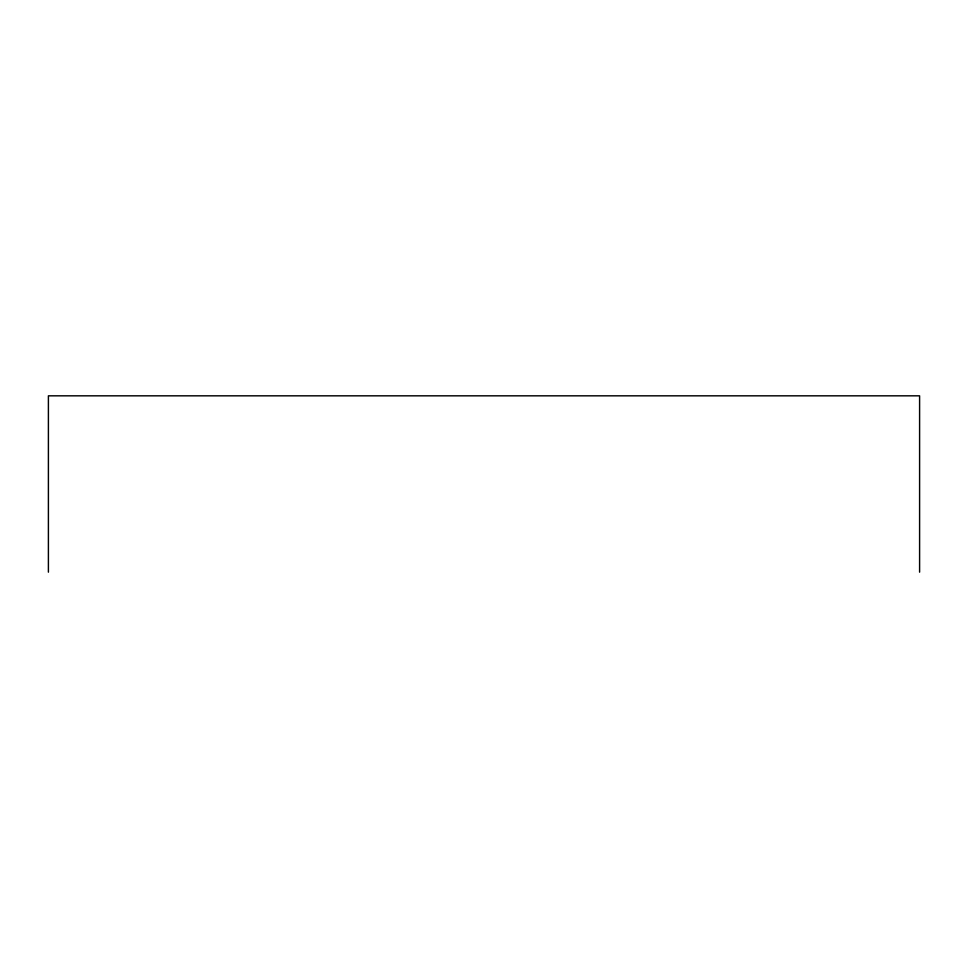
<?xml version="1.0" encoding="UTF-8"?>
<svg xmlns="http://www.w3.org/2000/svg" width="968" height="968" viewBox="0 0 968 968"><rect width="100%" height="100%" fill="white"/><g stroke="black" fill="none" stroke-linecap="round" stroke-linejoin="round"><path stroke-width="1.45" d="M919.6 572.173L919.6 395.827L48.4 395.827L48.4 572.173"/></g></svg>
